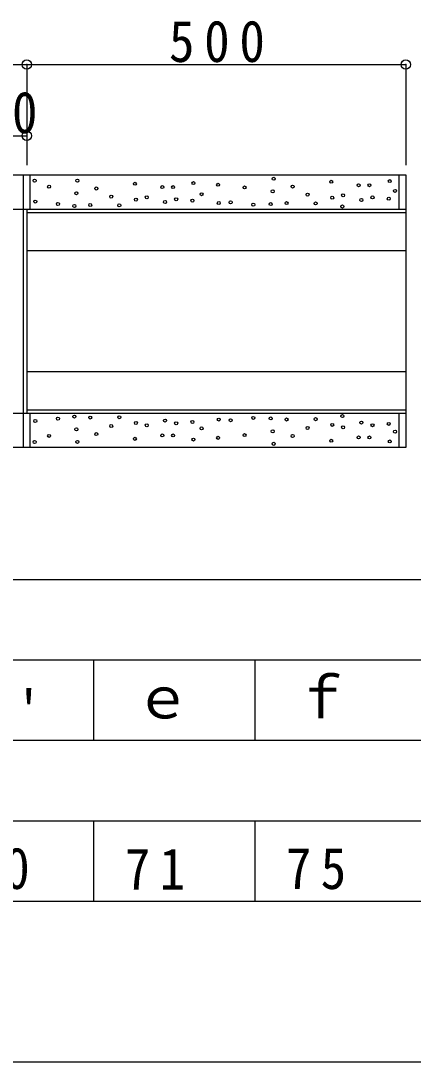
# Model space of a CAD drawing. Units: millimetres at full size, sheet at 1:20; details may follow other scales. Extents: x -10229 to 2612, y -1965 to 1806.
# Drawn here: x -8266 to -7852, y -1869 to -769 of the extents above; entities that cross this region are included whole.
import ezdxf
from ezdxf.enums import TextEntityAlignment as Align

# ---------------------------------------------------------------- set-up
doc = ezdxf.new("R2010")
doc.units = ezdxf.units.MM
doc.header["$LTSCALE"] = 20
doc.header["$PDMODE"] = 32
doc.header["$PDSIZE"] = 10
for name, color, linetype in [('0-1', 3, 'Continuous'), ('0-3', 7, 'Continuous'), ('0-4', 7, 'Continuous')]:
    doc.layers.add(name, color=color, linetype=linetype)
doc.styles.add('ＭＳ ゴシック', font='')
doc.styles.get('ＭＳ ゴシック').set_extended_font_data('MS Gothic')

msp = doc.modelspace()

# ---------------------------------------------------------------- linework, layer by layer
at = {"layer": '0-1'}
for p, q in [((-8263.29, -931.96), (-8263.29, -1219.96)), ((-8256.09, -931.96), (-8256.09, -967.96)), ((-7866.49, -931.96), (-7866.49, -967.96)), ((-9459.29, -967.96), (-7859.29, -967.96)), ((-8259.29, -967.96), (-8259.29, -1183.96)), ((-7859.29, -971.96), (-8259.29, -971.96)), ((-7859.29, -1011.96), (-8259.29, -1011.96)), ((-7859.29, -1139.96), (-8259.29, -1139.96)), ((-7859.29, -1183.96), (-9459.29, -1183.96)), ((-8259.29, -1179.96), (-7859.29, -1179.96)), ((-8256.09, -1183.96), (-8256.09, -1219.96)), ((-7866.49, -1183.96), (-7866.49, -1219.96))]:
    msp.add_line(p, q, dxfattribs=at)
msp.add_lwpolyline([(-9459.29, -931.96), (-7859.29, -931.96), (-7859.29, -1219.96), (-9459.29, -1219.96)], close=True, dxfattribs=at)
at = {"layer": '0-3'}
for p, q in [((-9459.29, -815.3), (-7859.29, -815.3)), ((-8259.29, -815.3), (-8259.29, -921.68)), ((-7859.29, -815.3), (-7859.29, -921.68)), ((-9059.29, -890.48), (-8259.29, -890.48)), ((-10228.78, -1359.09), (-7168.78, -1359.09)), ((-9548.78, -1444.09), (-7423.78, -1444.09)), ((-8188.78, -1444.09), (-8188.78, -1529.09)), ((-8018.78, -1444.09), (-8018.78, -1529.09)), ((-10228.78, -1529.09), (-7168.78, -1529.09)), ((-10228.78, -1614.09), (-7168.78, -1614.09)), ((-8188.78, -1614.09), (-8188.78, -1699.09)), ((-8018.78, -1614.09), (-8018.78, -1699.09)), ((-10228.78, -1699.09), (-7168.78, -1699.09)), ((-7168.78, -1869.09), (-10228.78, -1869.09))]:
    msp.add_line(p, q, dxfattribs=at)
for p in [(-8259.29, -815.3), (-7859.29, -815.3), (-8259.29, -890.48)]:
    msp.add_point(p, dxfattribs=at)
at = {"layer": '0-4'}
for centre in [(-7998.71, -935.95), (-8251.07, -937.95), (-8235.72, -944.35), (-8205.93, -938.02), (-8185.93, -946.23), (-8145.22, -941.23), (-8116.3, -944.8), (-8104.87, -944.8), (-8083.44, -940.52), (-8057.38, -942.3), (-8029.52, -945.16), (-7978.71, -944.17), (-7938, -939.17), (-7909.08, -942.74), (-7897.65, -942.74), (-7876.23, -938.45), (-8207, -951.23), (-8170.22, -954.8), (-8144.15, -958.02), (-8132.72, -955.52), (-8101.65, -957.66), (-8074.87, -952.3), (-7999.78, -949.17), (-7963, -952.74), (-7936.93, -955.95), (-7925.5, -953.45), (-7906.22, -958.45), (-7894.44, -955.59), (-7877.3, -957.02), (-7870.67, -948.79), (-8250.36, -960.06), (-8226.44, -962.56), (-8209.14, -964.8), (-8192.36, -963.73), (-8161.65, -964.09), (-8113.44, -960.52), (-8084.51, -959.09), (-8056.66, -961.59), (-8044.16, -960.87), (-8020.24, -963.37), (-8001.92, -962.74), (-7985.14, -961.67), (-7954.43, -962.02), (-7926.22, -965.24), (-8226.44, -1189.35), (-8209.14, -1187.11), (-8192.36, -1188.18), (-8161.65, -1187.82), (-8020.24, -1188.54), (-8001.92, -1189.17), (-7926.22, -1186.68), (-8250.36, -1191.85), (-8170.22, -1197.11), (-8144.15, -1193.89), (-8132.72, -1196.39), (-8113.44, -1191.39), (-8101.65, -1194.25), (-8084.51, -1192.82), (-8074.87, -1199.61), (-8056.66, -1190.32), (-8044.16, -1191.04), (-7985.14, -1190.25), (-7963, -1199.17), (-7954.43, -1189.89), (-7936.93, -1195.96), (-7925.5, -1198.46), (-7906.22, -1193.46), (-7894.44, -1196.32), (-7877.3, -1194.89), (-8235.72, -1207.56), (-8207, -1200.68), (-8185.93, -1205.68), (-8145.22, -1210.68), (-8116.3, -1207.11), (-8104.87, -1207.11), (-8083.44, -1211.39), (-8057.38, -1209.61), (-8029.52, -1206.75), (-7999.78, -1202.74), (-7978.71, -1207.74), (-7909.08, -1209.17), (-7897.65, -1209.17), (-7870.67, -1203.12), (-8251.07, -1213.96), (-8205.93, -1213.89), (-7998.71, -1215.96), (-7938, -1212.74), (-7876.23, -1213.46)]:
    msp.add_circle(centre, 1.6, dxfattribs=at)

# ---------------------------------------------------------------- texts
at = {"layer": '0-3', "style": 'ＭＳ ゴシック'}
for s, p in [('ｆ', (-7977.8, -1519.17)), ('ｅ', (-8145.8, -1519.17))]:
    msp.add_text(s, height=43.99, dxfattribs=at).set_placement(p, align=Align.BOTTOM_LEFT)
at = {"layer": '0-3', "char_height": 43.99, "attachment_point": 7, "style": 'ＭＳ ゴシック'}
for s, insert in [('\\T1.38;\\W0.9;500', (-8109.29, -813.3)), ('\\T1.38;\\W0.9;100', (-8349.29, -888.48)), ("\\T1.36;\\W0.9;d'", (-8307.38, -1521.07)), ('\\T1.36;\\W0.9;50', (-8319.8, -1686.86)), ('\\T1.36;\\W0.9;71', (-8155.8, -1686.86)), ('\\T1.36;\\W0.9;75', (-7985.8, -1686.86))]:
    msp.add_mtext(s, dxfattribs=dict(at, insert=insert))

doc.saveas('drawing.dxf')
